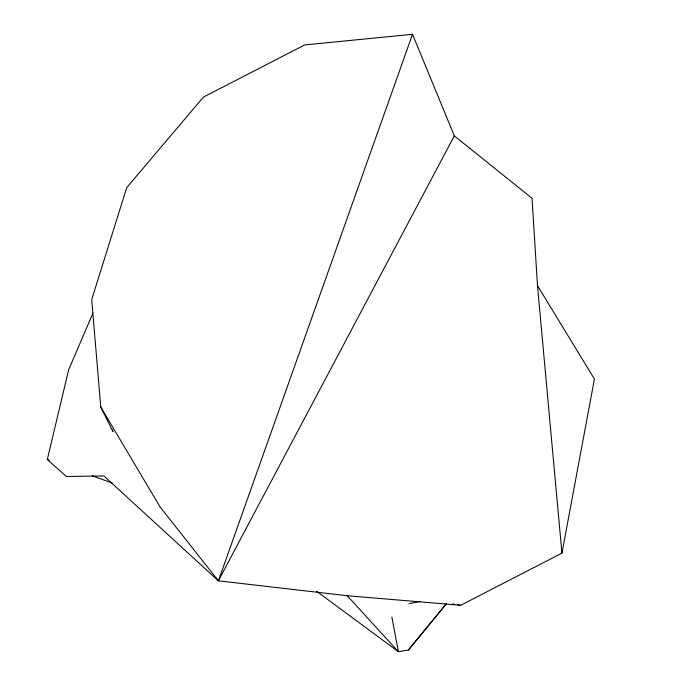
<?xml version="1.0" encoding="UTF-8"?>
<svg xmlns="http://www.w3.org/2000/svg" width="686" height="686" viewBox="0 0 686 686"><rect width="100%" height="100%" fill="white"/><g stroke="black" fill="none" stroke-linecap="round" stroke-linejoin="round"><path stroke-width="1.03" d="M92.962 313.125L68.66 369.72L47.325 459.491L66.413 476.504L103.886 475.93L218.388 580.819L347.236 595.722L460.683 605.284L561.937 553.139L594.419 379.092L537.481 285.608L532.036 198.271L454.321 135.879L412.509 34.3L304.713 44.924L203.45 97.069L126.721 187.612L91.71 299.628L100.782 407.055L112.89 431.52L112.581 429.419M412.509 34.3L218.388 580.819L215.644 577.561M454.321 135.879L218.388 580.819L160.027 506.877L100.782 407.055M316.735 591.358L398.395 651.7L408.419 650.002L446.432 603.646M408.419 650.002L446.2 603.98M409.105 603.646L420.578 601.373M452.486 603.937L454.535 604.272M457.605 604.778L460.683 605.284M47.325 459.491L49.323 460.212M92.276 475.801L112.255 483.055M347.236 595.722L398.395 651.7L391.86 617.083M537.481 285.608L561.937 553.139"/></g></svg>
